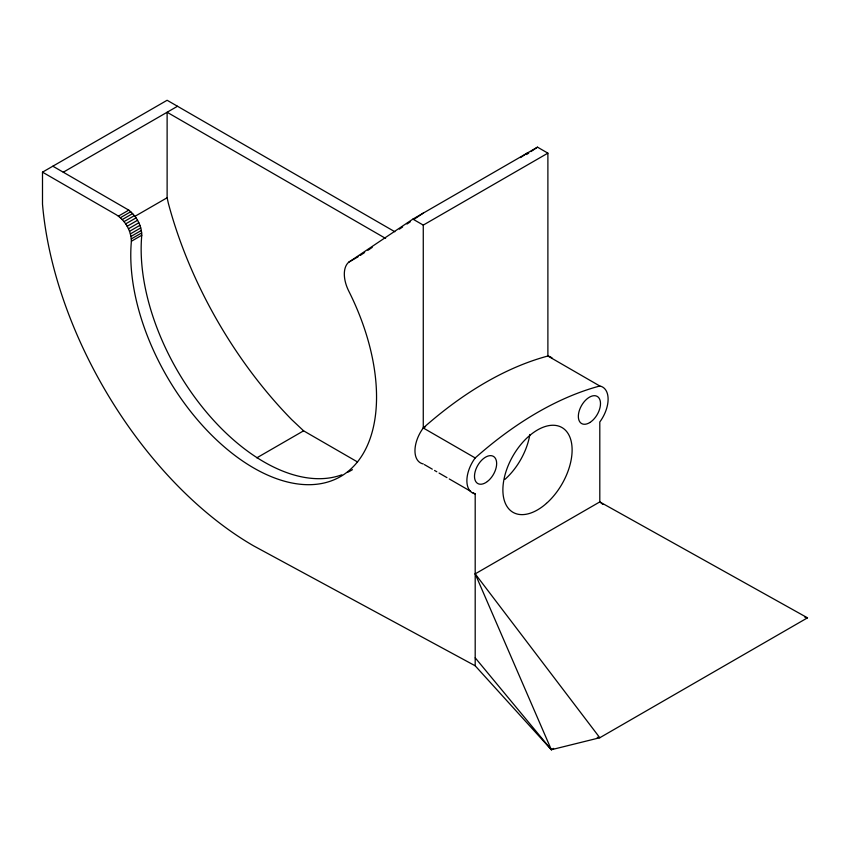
<?xml version="1.0" encoding="UTF-8"?>
<svg xmlns="http://www.w3.org/2000/svg" width="850" height="850" viewBox="0 0 850 850"><rect width="100%" height="100%" fill="white"/><g stroke="black" fill="none" stroke-linecap="round" stroke-linejoin="round"><path stroke-width="1.27" d="M520.551 157.579L527.117 153.149M526.564 154.53L528.753 153.053M530.942 151.576L537.497 147.156L547.889 153.149L547.889 356.022A339.012 195.723 -60 0 0 423.268 427.975A26.531 15.311 -60 0 0 423.268 463.941M553.637 748.404L551.342 749.732L475.192 573.867L599.803 501.914L807.5 617.833L599.803 737.736L551.342 749.732L475.192 665.794L253.651 545.881A300.22 173.336 60 0 1 42.5 204.138L42.5 172.157L116.418 214.837C125.269 220.447 131.197 230.754 131.389 241.262A173.782 100.332 60 0 0 289.085 482.375A173.782 100.332 60 0 0 348.808 291.189A28.114 16.235 60 0 1 348.808 262.14L412.888 219.109L537.497 147.156M360.272 255.414L364.618 252.503M367.88 250.314L372.226 247.393M399.373 229.16L402.634 226.971M406.98 224.049L410.231 221.861M414.577 218.949L423.268 213.106M118.405 216.134L128.786 210.141C136.425 216.081 141.642 225.505 141.769 235.259A173.782 100.332 60 0 0 205.891 411.485A173.782 100.332 60 0 0 341.796 474.821M42.5 172.157L167.121 100.268L394.857 231.752M52.881 166.218L63.272 172.21L177.501 106.261M120.36 217.727L130.741 211.724M122.241 219.566L132.632 213.573M124.026 221.627L134.406 215.634M135.161 216.208L167.121 197.763L167.121 112.264L385.613 238.414M125.672 223.879L136.053 217.887M127.149 226.27L137.541 220.278M128.446 228.778L138.826 222.774M129.519 231.327L139.91 225.335M130.369 233.909L140.749 227.906M130.964 236.449L141.355 230.456M131.304 238.914L141.695 232.921M131.389 241.262L141.769 235.259M348.808 262.14L358.147 256.743M412.888 219.109L423.268 225.101L547.889 153.149M256.806 457.842L303.599 430.822L357.542 461.975M423.268 225.101L423.268 427.975L425.553 426.647M597.221 737.311L599.803 737.736L475.192 573.867M804.907 617.312L807.5 617.833M602.905 504.411L599.803 501.914L599.803 421.972A26.531 15.311 -60 0 0 599.803 386.006L547.889 356.022A26.531 15.311 -60 0 1 552.33 358.286M423.268 427.975L475.192 457.948A339.012 195.723 -60 0 1 599.803 386.006M424.394 464.599L432.299 469.158M434.552 470.464L436.815 471.761M439.067 473.067L446.973 477.626M449.236 478.933L470.677 491.311M472.94 492.618L475.192 493.924L475.192 665.794M63.272 172.21L128.786 210.141M303.599 430.822L291.741 419.666A300.22 173.336 60 0 1 168.321 203.161L167.121 197.763M475.192 657.804L551.342 749.732M352.442 469.657A173.782 100.332 60 0 1 347.831 472.217M475.192 493.924A26.531 15.311 -60 0 1 475.192 457.948M529.858 434.478A48.949 28.263 -60 0 1 504.921 479.389M546.454 503.381A48.949 28.263 -60 0 0 561.977 427.55A48.949 28.263 -60 0 0 504.061 478.901A48.949 28.263 -60 0 0 546.454 503.381M589.836 422.524A15.661 9.042 -60 0 0 598.804 397.768A15.661 9.042 -60 0 0 579.626 409.668A15.661 9.042 -60 0 0 589.836 422.524M487.422 481.483A15.661 9.042 -60 0 0 494.116 456.864A15.661 9.042 -60 0 0 475.192 471.474A15.661 9.042 -60 0 0 487.422 481.483"/></g></svg>
